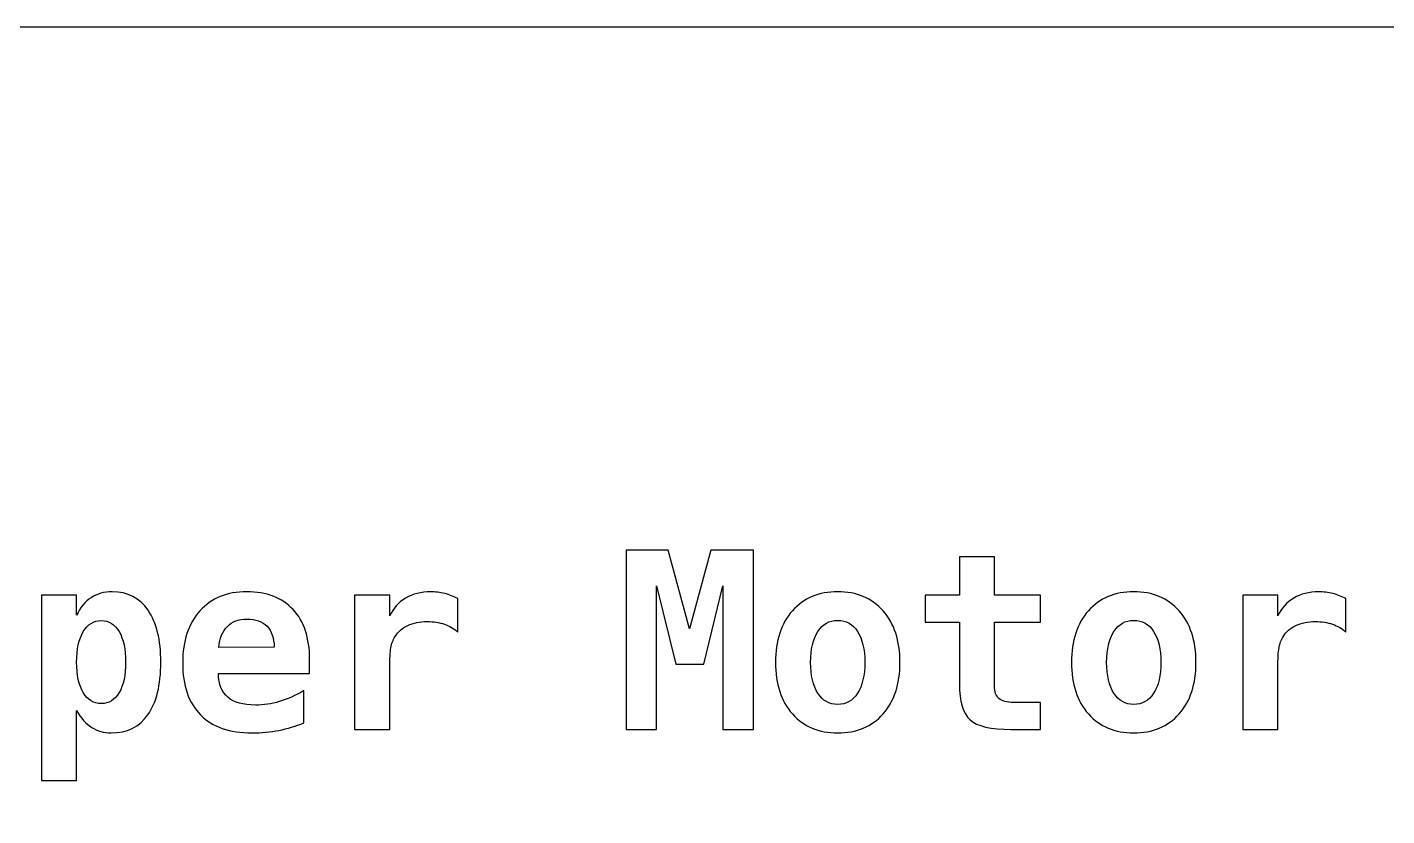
# Model space of a CAD drawing. Header units: centimetres. Extents: x -7.5 to 7.5, y -7.5 to 7.5.
# Drawn here: x -2.864 to 0.284, y 5.674 to 7.5 of the extents above; entities that cross this region are included whole.
import ezdxf

# ---------------------------------------------------------------- set-up
doc = ezdxf.new("R2010")
doc.units = ezdxf.units.CM
doc.header["$MEASUREMENT"] = 0
doc.layers.add('Layer 1', color=7, linetype='Continuous')

msp = doc.modelspace()

# ---------------------------------------------------------------- linework, layer by layer
at = {"layer": 'Layer 1', "color": 7}
msp.add_lwpolyline([(-7.5, -7.5), (7.5, -7.5), (7.5, 7.5), (-7.5, 7.5), (-7.5, -7.5)], close=True, dxfattribs=at)
at = {"layer": 'Layer 1'}
for points, knots in [([(-1.47734, 6.28875), (-1.47734, 6.28875), (-1.37954, 6.28875), (-1.37954, 6.28875), (-1.37954, 6.28875), (-1.37954, 6.28875), (-1.33002, 6.1067), (-1.33002, 6.1067), (-1.33002, 6.1067), (-1.33002, 6.1067), (-1.28088, 6.28875), (-1.28088, 6.28875), (-1.28088, 6.28875), (-1.28088, 6.28875), (-1.1825, 6.28875), (-1.1825, 6.28875), (-1.1825, 6.28875), (-1.1825, 6.28875), (-1.1825, 5.87381), (-1.1825, 5.87381), (-1.1825, 5.87381), (-1.1825, 5.87381), (-1.25308, 5.87381), (-1.25308, 5.87381), (-1.25308, 5.87381), (-1.25308, 5.87381), (-1.25308, 6.20622), (-1.25308, 6.20622), (-1.25308, 6.20622), (-1.25308, 6.20622), (-1.29701, 6.02474), (-1.29701, 6.02474), (-1.29701, 6.02474), (-1.29701, 6.02474), (-1.36227, 6.02474), (-1.36227, 6.02474), (-1.36227, 6.02474), (-1.36227, 6.02474), (-1.40676, 6.20622), (-1.40676, 6.20622), (-1.40676, 6.20622), (-1.40676, 6.20622), (-1.40676, 5.87381), (-1.40676, 5.87381), (-1.40676, 5.87381), (-1.40676, 5.87381), (-1.47734, 5.87381), (-1.47734, 5.87381), (-1.47734, 5.87381), (-1.47734, 5.87381), (-1.47734, 6.28875), (-1.47734, 6.28875)], [0, 0, 0, 0, 0.0769231, 0.0769231, 0.0769231, 0.0769231, 0.1538462, 0.1538462, 0.1538462, 0.1538462, 0.2307692, 0.2307692, 0.2307692, 0.2307692, 0.3076923, 0.3076923, 0.3076923, 0.3076923, 0.3846154, 0.3846154, 0.3846154, 0.3846154, 0.4615385, 0.4615385, 0.4615385, 0.4615385, 0.5384615, 0.5384615, 0.5384615, 0.5384615, 0.6153846, 0.6153846, 0.6153846, 0.6153846, 0.6923077, 0.6923077, 0.6923077, 0.6923077, 0.7692308, 0.7692308, 0.7692308, 0.7692308, 0.8461538, 0.8461538, 0.8461538, 0.8461538, 0.9230769, 0.9230769, 0.9230769, 0.9230769, 1, 1, 1, 1]), ([(-0.62423, 6.27348), (-0.62423, 6.27348), (-0.62423, 6.18506), (-0.62423, 6.18506), (-0.62423, 6.18506), (-0.62423, 6.18506), (-0.51779, 6.18506), (-0.51779, 6.18506), (-0.51779, 6.18506), (-0.51779, 6.18506), (-0.51779, 6.12255), (-0.51779, 6.12255), (-0.51779, 6.12255), (-0.51779, 6.12255), (-0.62423, 6.12255), (-0.62423, 6.12255), (-0.62423, 6.12255), (-0.62423, 6.12255), (-0.62423, 5.97522), (-0.62423, 5.97522), (-0.62423, 5.97522), (-0.62423, 5.96137), (-0.62081, 5.95141), (-0.61408, 5.94534), (-0.61408, 5.94534), (-0.60734, 5.93936), (-0.59605, 5.93633), (-0.58031, 5.93633), (-0.58031, 5.93633), (-0.58031, 5.93633), (-0.51779, 5.93633), (-0.51779, 5.93633), (-0.51779, 5.93633), (-0.51779, 5.93633), (-0.51779, 5.87381), (-0.51779, 5.87381), (-0.51779, 5.87381), (-0.51779, 5.87381), (-0.58619, 5.87381), (-0.58619, 5.87381), (-0.58619, 5.87381), (-0.63286, 5.87381), (-0.66445, 5.8813), (-0.68086, 5.8962), (-0.68086, 5.8962), (-0.69737, 5.91109), (-0.70562, 5.9387), (-0.70562, 5.97911), (-0.70562, 5.97911), (-0.70562, 5.97911), (-0.70562, 6.12255), (-0.70562, 6.12255), (-0.70562, 6.12255), (-0.70562, 6.12255), (-0.78512, 6.12255), (-0.78512, 6.12255), (-0.78512, 6.12255), (-0.78512, 6.12255), (-0.78512, 6.18506), (-0.78512, 6.18506), (-0.78512, 6.18506), (-0.78512, 6.18506), (-0.70562, 6.18506), (-0.70562, 6.18506), (-0.70562, 6.18506), (-0.70562, 6.18506), (-0.70562, 6.27348), (-0.70562, 6.27348), (-0.70562, 6.27348), (-0.70562, 6.27348), (-0.62423, 6.27348), (-0.62423, 6.27348)], [0, 0, 0, 0, 0.0555556, 0.0555556, 0.0555556, 0.0555556, 0.1111111, 0.1111111, 0.1111111, 0.1111111, 0.1666667, 0.1666667, 0.1666667, 0.1666667, 0.2222222, 0.2222222, 0.2222222, 0.2222222, 0.2777778, 0.2777778, 0.2777778, 0.2777778, 0.3333333, 0.3333333, 0.3333333, 0.3333333, 0.3888889, 0.3888889, 0.3888889, 0.3888889, 0.4444444, 0.4444444, 0.4444444, 0.4444444, 0.5, 0.5, 0.5, 0.5, 0.5555556, 0.5555556, 0.5555556, 0.5555556, 0.6111111, 0.6111111, 0.6111111, 0.6111111, 0.6666667, 0.6666667, 0.6666667, 0.6666667, 0.7222222, 0.7222222, 0.7222222, 0.7222222, 0.7777778, 0.7777778, 0.7777778, 0.7777778, 0.8333333, 0.8333333, 0.8333333, 0.8333333, 0.8888889, 0.8888889, 0.8888889, 0.8888889, 0.9444444, 0.9444444, 0.9444444, 0.9444444, 1, 1, 1, 1]), ([(-2.74909, 5.91773), (-2.74909, 5.91773), (-2.74909, 5.75542), (-2.74909, 5.75542), (-2.74909, 5.75542), (-2.74909, 5.75542), (-2.8302, 5.75542), (-2.8302, 5.75542), (-2.8302, 5.75542), (-2.8302, 5.75542), (-2.8302, 6.18506), (-2.8302, 6.18506), (-2.8302, 6.18506), (-2.8302, 6.18506), (-2.74909, 6.18506), (-2.74909, 6.18506), (-2.74909, 6.18506), (-2.74909, 6.18506), (-2.74909, 6.13839), (-2.74909, 6.13839), (-2.74909, 6.13839), (-2.74056, 6.15632), (-2.72936, 6.16988), (-2.71542, 6.1789), (-2.71542, 6.1789), (-2.70157, 6.188), (-2.68525, 6.19256), (-2.66656, 6.19256), (-2.66656, 6.19256), (-2.63099, 6.19256), (-2.60338, 6.17833), (-2.58374, 6.14977), (-2.58374, 6.14977), (-2.56411, 6.12122), (-2.55424, 6.081), (-2.55424, 6.0292), (-2.55424, 6.0292), (-2.55424, 5.97655), (-2.5642, 5.93614), (-2.58412, 5.90796), (-2.58412, 5.90796), (-2.60405, 5.87979), (-2.63241, 5.86575), (-2.66931, 5.86575), (-2.66931, 5.86575), (-2.68601, 5.86575), (-2.701, 5.87002), (-2.71418, 5.87865), (-2.71418, 5.87865), (-2.72747, 5.88728), (-2.73913, 5.90028), (-2.74909, 5.91773)], [0, 0, 0, 0, 0.0769231, 0.0769231, 0.0769231, 0.0769231, 0.1538462, 0.1538462, 0.1538462, 0.1538462, 0.2307692, 0.2307692, 0.2307692, 0.2307692, 0.3076923, 0.3076923, 0.3076923, 0.3076923, 0.3846154, 0.3846154, 0.3846154, 0.3846154, 0.4615385, 0.4615385, 0.4615385, 0.4615385, 0.5384615, 0.5384615, 0.5384615, 0.5384615, 0.6153846, 0.6153846, 0.6153846, 0.6153846, 0.6923077, 0.6923077, 0.6923077, 0.6923077, 0.7692308, 0.7692308, 0.7692308, 0.7692308, 0.8461538, 0.8461538, 0.8461538, 0.8461538, 0.9230769, 0.9230769, 0.9230769, 0.9230769, 1, 1, 1, 1]), ([(-2.22288, 5.88908), (-2.24176, 5.8813), (-2.26102, 5.87552), (-2.28065, 5.87163), (-2.28065, 5.87163), (-2.30029, 5.86774), (-2.32107, 5.86575), (-2.34298, 5.86575), (-2.34298, 5.86575), (-2.39497, 5.86575), (-2.43481, 5.87969), (-2.46232, 5.90758), (-2.46232, 5.90758), (-2.48983, 5.93547), (-2.50359, 5.9756), (-2.50359, 6.02806), (-2.50359, 6.02806), (-2.50359, 6.07881), (-2.49031, 6.11894), (-2.46384, 6.14835), (-2.46384, 6.14835), (-2.43737, 6.17785), (-2.40123, 6.19256), (-2.35541, 6.19256), (-2.35541, 6.19256), (-2.3093, 6.19256), (-2.27344, 6.1789), (-2.24802, 6.15157), (-2.24802, 6.15157), (-2.2225, 6.12425), (-2.20979, 6.08574), (-2.20979, 6.03612), (-2.20979, 6.03612), (-2.20979, 6.03612), (-2.20979, 6.00302), (-2.20979, 6.00302), (-2.20979, 6.00302), (-2.20979, 6.00302), (-2.42077, 6.00302), (-2.42077, 6.00302), (-2.42077, 6.00302), (-2.42058, 5.97854), (-2.41337, 5.96033), (-2.39905, 5.94828), (-2.39905, 5.94828), (-2.38482, 5.93623), (-2.36347, 5.93025), (-2.3352, 5.93025), (-2.3352, 5.93025), (-2.31642, 5.93025), (-2.29801, 5.93291), (-2.27989, 5.93832), (-2.27989, 5.93832), (-2.26168, 5.94363), (-2.24271, 5.95217), (-2.22288, 5.96384), (-2.22288, 5.96384), (-2.22288, 5.96384), (-2.22288, 5.88908), (-2.22288, 5.88908)], [0, 0, 0, 0, 0.0666667, 0.0666667, 0.0666667, 0.0666667, 0.1333333, 0.1333333, 0.1333333, 0.1333333, 0.2, 0.2, 0.2, 0.2, 0.2666667, 0.2666667, 0.2666667, 0.2666667, 0.3333333, 0.3333333, 0.3333333, 0.3333333, 0.4, 0.4, 0.4, 0.4, 0.4666667, 0.4666667, 0.4666667, 0.4666667, 0.5333333, 0.5333333, 0.5333333, 0.5333333, 0.6, 0.6, 0.6, 0.6, 0.6666667, 0.6666667, 0.6666667, 0.6666667, 0.7333333, 0.7333333, 0.7333333, 0.7333333, 0.8, 0.8, 0.8, 0.8, 0.8666667, 0.8666667, 0.8666667, 0.8666667, 0.9333333, 0.9333333, 0.9333333, 0.9333333, 1, 1, 1, 1]), ([(-1.86657, 6.09921), (-1.87549, 6.10737), (-1.88592, 6.11344), (-1.89788, 6.11752), (-1.89788, 6.11752), (-1.90983, 6.1216), (-1.92292, 6.12359), (-1.93724, 6.12359), (-1.93724, 6.12359), (-1.95442, 6.12359), (-1.9695, 6.12055), (-1.9824, 6.11458), (-1.9824, 6.11458), (-1.9953, 6.10851), (-2.00526, 6.09978), (-2.01228, 6.0883), (-2.01228, 6.0883), (-2.01674, 6.08128), (-2.01987, 6.07274), (-2.02158, 6.06278), (-2.02158, 6.06278), (-2.02338, 6.05273), (-2.02424, 6.03755), (-2.02424, 6.01725), (-2.02424, 6.01725), (-2.02424, 6.01725), (-2.02424, 5.87381), (-2.02424, 5.87381), (-2.02424, 5.87381), (-2.02424, 5.87381), (-2.10563, 5.87381), (-2.10563, 5.87381), (-2.10563, 5.87381), (-2.10563, 5.87381), (-2.10563, 6.18506), (-2.10563, 6.18506), (-2.10563, 6.18506), (-2.10563, 6.18506), (-2.02424, 6.18506), (-2.02424, 6.18506), (-2.02424, 6.18506), (-2.02424, 6.18506), (-2.02424, 6.13668), (-2.02424, 6.13668), (-2.02424, 6.13668), (-2.01627, 6.15442), (-2.00403, 6.16827), (-1.98752, 6.17795), (-1.98752, 6.17795), (-1.97102, 6.18772), (-1.95176, 6.19256), (-1.92966, 6.19256), (-1.92966, 6.19256), (-1.91856, 6.19256), (-1.90765, 6.19123), (-1.89702, 6.18857), (-1.89702, 6.18857), (-1.8864, 6.18582), (-1.87625, 6.18193), (-1.86657, 6.17671), (-1.86657, 6.17671), (-1.86657, 6.17671), (-1.86657, 6.09921), (-1.86657, 6.09921)], [0, 0, 0, 0, 0.0625, 0.0625, 0.0625, 0.0625, 0.125, 0.125, 0.125, 0.125, 0.1875, 0.1875, 0.1875, 0.1875, 0.25, 0.25, 0.25, 0.25, 0.3125, 0.3125, 0.3125, 0.3125, 0.375, 0.375, 0.375, 0.375, 0.4375, 0.4375, 0.4375, 0.4375, 0.5, 0.5, 0.5, 0.5, 0.5625, 0.5625, 0.5625, 0.5625, 0.625, 0.625, 0.625, 0.625, 0.6875, 0.6875, 0.6875, 0.6875, 0.75, 0.75, 0.75, 0.75, 0.8125, 0.8125, 0.8125, 0.8125, 0.875, 0.875, 0.875, 0.875, 0.9375, 0.9375, 0.9375, 0.9375, 1, 1, 1, 1]), ([(-1.13137, 6.0292), (-1.13137, 6.07938), (-1.11838, 6.11913), (-1.09229, 6.14854), (-1.09229, 6.14854), (-1.0663, 6.17785), (-1.03129, 6.19256), (-0.98737, 6.19256), (-0.98737, 6.19256), (-0.94335, 6.19256), (-0.90825, 6.17785), (-0.88226, 6.14854), (-0.88226, 6.14854), (-0.85617, 6.11913), (-0.84317, 6.07938), (-0.84317, 6.0292), (-0.84317, 6.0292), (-0.84317, 5.97892), (-0.85617, 5.93917), (-0.88226, 5.90976), (-0.88226, 5.90976), (-0.90825, 5.88045), (-0.94335, 5.86575), (-0.98737, 5.86575), (-0.98737, 5.86575), (-1.03129, 5.86575), (-1.0663, 5.88045), (-1.09229, 5.90976), (-1.09229, 5.90976), (-1.11838, 5.93917), (-1.13137, 5.97892), (-1.13137, 6.0292)], [0, 0, 0, 0, 0.125, 0.125, 0.125, 0.125, 0.25, 0.25, 0.25, 0.25, 0.375, 0.375, 0.375, 0.375, 0.5, 0.5, 0.5, 0.5, 0.625, 0.625, 0.625, 0.625, 0.75, 0.75, 0.75, 0.75, 0.875, 0.875, 0.875, 0.875, 1, 1, 1, 1]), ([(-0.44607, 6.0292), (-0.44607, 6.07938), (-0.43308, 6.11913), (-0.40699, 6.14854), (-0.40699, 6.14854), (-0.381, 6.17785), (-0.34599, 6.19256), (-0.30207, 6.19256), (-0.30207, 6.19256), (-0.25805, 6.19256), (-0.22295, 6.17785), (-0.19696, 6.14854), (-0.19696, 6.14854), (-0.17087, 6.11913), (-0.15787, 6.07938), (-0.15787, 6.0292), (-0.15787, 6.0292), (-0.15787, 5.97892), (-0.17087, 5.93917), (-0.19696, 5.90976), (-0.19696, 5.90976), (-0.22295, 5.88045), (-0.25805, 5.86575), (-0.30207, 5.86575), (-0.30207, 5.86575), (-0.34599, 5.86575), (-0.381, 5.88045), (-0.40699, 5.90976), (-0.40699, 5.90976), (-0.43308, 5.93917), (-0.44607, 5.97892), (-0.44607, 6.0292)], [0, 0, 0, 0, 0.125, 0.125, 0.125, 0.125, 0.25, 0.25, 0.25, 0.25, 0.375, 0.375, 0.375, 0.375, 0.5, 0.5, 0.5, 0.5, 0.625, 0.625, 0.625, 0.625, 0.75, 0.75, 0.75, 0.75, 0.875, 0.875, 0.875, 0.875, 1, 1, 1, 1]), ([(0.18933, 6.09921), (0.18041, 6.10737), (0.16998, 6.11344), (0.15802, 6.11752), (0.15802, 6.11752), (0.14607, 6.1216), (0.13298, 6.12359), (0.11866, 6.12359), (0.11866, 6.12359), (0.10148, 6.12359), (0.0864, 6.12055), (0.0735, 6.11458), (0.0735, 6.11458), (0.0606, 6.10851), (0.05064, 6.09978), (0.04362, 6.0883), (0.04362, 6.0883), (0.03916, 6.08128), (0.03603, 6.07274), (0.03432, 6.06278), (0.03432, 6.06278), (0.03252, 6.05273), (0.03166, 6.03755), (0.03166, 6.01725), (0.03166, 6.01725), (0.03166, 6.01725), (0.03166, 5.87381), (0.03166, 5.87381), (0.03166, 5.87381), (0.03166, 5.87381), (-0.04973, 5.87381), (-0.04973, 5.87381), (-0.04973, 5.87381), (-0.04973, 5.87381), (-0.04973, 6.18506), (-0.04973, 6.18506), (-0.04973, 6.18506), (-0.04973, 6.18506), (0.03166, 6.18506), (0.03166, 6.18506), (0.03166, 6.18506), (0.03166, 6.18506), (0.03166, 6.13668), (0.03166, 6.13668), (0.03166, 6.13668), (0.03963, 6.15442), (0.05187, 6.16827), (0.06838, 6.17795), (0.06838, 6.17795), (0.08488, 6.18772), (0.10414, 6.19256), (0.12624, 6.19256), (0.12624, 6.19256), (0.13734, 6.19256), (0.14825, 6.19123), (0.15888, 6.18857), (0.15888, 6.18857), (0.1695, 6.18582), (0.17965, 6.18193), (0.18933, 6.17671), (0.18933, 6.17671), (0.18933, 6.17671), (0.18933, 6.09921), (0.18933, 6.09921)], [0, 0, 0, 0, 0.0625, 0.0625, 0.0625, 0.0625, 0.125, 0.125, 0.125, 0.125, 0.1875, 0.1875, 0.1875, 0.1875, 0.25, 0.25, 0.25, 0.25, 0.3125, 0.3125, 0.3125, 0.3125, 0.375, 0.375, 0.375, 0.375, 0.4375, 0.4375, 0.4375, 0.4375, 0.5, 0.5, 0.5, 0.5, 0.5625, 0.5625, 0.5625, 0.5625, 0.625, 0.625, 0.625, 0.625, 0.6875, 0.6875, 0.6875, 0.6875, 0.75, 0.75, 0.75, 0.75, 0.8125, 0.8125, 0.8125, 0.8125, 0.875, 0.875, 0.875, 0.875, 0.9375, 0.9375, 0.9375, 0.9375, 1, 1, 1, 1]), ([(-2.63564, 6.02977), (-2.63564, 6.05975), (-2.64066, 6.08327), (-2.65062, 6.10035), (-2.65062, 6.10035), (-2.66068, 6.11733), (-2.67444, 6.12587), (-2.69208, 6.12587), (-2.69208, 6.12587), (-2.70973, 6.12587), (-2.72358, 6.11733), (-2.73382, 6.10035), (-2.73382, 6.10035), (-2.74397, 6.08327), (-2.74909, 6.05975), (-2.74909, 6.02977), (-2.74909, 6.02977), (-2.74909, 5.9997), (-2.74397, 5.97617), (-2.73382, 5.95909), (-2.73382, 5.95909), (-2.72358, 5.94211), (-2.70973, 5.93357), (-2.69208, 5.93357), (-2.69208, 5.93357), (-2.67444, 5.93357), (-2.66068, 5.94211), (-2.65062, 5.95909), (-2.65062, 5.95909), (-2.64066, 5.97617), (-2.63564, 5.9997), (-2.63564, 6.02977)], [0, 0, 0, 0, 0.125, 0.125, 0.125, 0.125, 0.25, 0.25, 0.25, 0.25, 0.375, 0.375, 0.375, 0.375, 0.5, 0.5, 0.5, 0.5, 0.625, 0.625, 0.625, 0.625, 0.75, 0.75, 0.75, 0.75, 0.875, 0.875, 0.875, 0.875, 1, 1, 1, 1]), ([(-2.29175, 6.0642), (-2.29213, 6.08564), (-2.29763, 6.10196), (-2.30826, 6.11296), (-2.30826, 6.11296), (-2.31898, 6.12397), (-2.33463, 6.12947), (-2.35541, 6.12947), (-2.35541, 6.12947), (-2.3741, 6.12947), (-2.38908, 6.12378), (-2.40018, 6.1124), (-2.40018, 6.1124), (-2.41128, 6.10101), (-2.41792, 6.08488), (-2.41992, 6.06392), (-2.41992, 6.06392), (-2.41992, 6.06392), (-2.29175, 6.0642), (-2.29175, 6.0642)], [0, 0, 0, 0, 0.2, 0.2, 0.2, 0.2, 0.4, 0.4, 0.4, 0.4, 0.6, 0.6, 0.6, 0.6, 0.8, 0.8, 0.8, 0.8, 1, 1, 1, 1]), ([(-0.98737, 6.12644), (-1.00691, 6.12644), (-1.02218, 6.1179), (-1.03328, 6.10073), (-1.03328, 6.10073), (-1.04438, 6.08356), (-1.04998, 6.05975), (-1.04998, 6.0292), (-1.04998, 6.0292), (-1.04998, 5.99856), (-1.04438, 5.97475), (-1.03328, 5.95758), (-1.03328, 5.95758), (-1.02218, 5.94041), (-1.00691, 5.93187), (-0.98737, 5.93187), (-0.98737, 5.93187), (-0.96773, 5.93187), (-0.95236, 5.94041), (-0.94126, 5.95758), (-0.94126, 5.95758), (-0.93017, 5.97475), (-0.92457, 5.99856), (-0.92457, 6.0292), (-0.92457, 6.0292), (-0.92457, 6.05975), (-0.93017, 6.08356), (-0.94126, 6.10073), (-0.94126, 6.10073), (-0.95236, 6.1179), (-0.96773, 6.12644), (-0.98737, 6.12644)], [0, 0, 0, 0, 0.125, 0.125, 0.125, 0.125, 0.25, 0.25, 0.25, 0.25, 0.375, 0.375, 0.375, 0.375, 0.5, 0.5, 0.5, 0.5, 0.625, 0.625, 0.625, 0.625, 0.75, 0.75, 0.75, 0.75, 0.875, 0.875, 0.875, 0.875, 1, 1, 1, 1]), ([(-0.30207, 6.12644), (-0.32161, 6.12644), (-0.33688, 6.1179), (-0.34798, 6.10073), (-0.34798, 6.10073), (-0.35908, 6.08356), (-0.36468, 6.05975), (-0.36468, 6.0292), (-0.36468, 6.0292), (-0.36468, 5.99856), (-0.35908, 5.97475), (-0.34798, 5.95758), (-0.34798, 5.95758), (-0.33688, 5.94041), (-0.32161, 5.93187), (-0.30207, 5.93187), (-0.30207, 5.93187), (-0.28243, 5.93187), (-0.26706, 5.94041), (-0.25596, 5.95758), (-0.25596, 5.95758), (-0.24487, 5.97475), (-0.23927, 5.99856), (-0.23927, 6.0292), (-0.23927, 6.0292), (-0.23927, 6.05975), (-0.24487, 6.08356), (-0.25596, 6.10073), (-0.25596, 6.10073), (-0.26706, 6.1179), (-0.28243, 6.12644), (-0.30207, 6.12644)], [0, 0, 0, 0, 0.125, 0.125, 0.125, 0.125, 0.25, 0.25, 0.25, 0.25, 0.375, 0.375, 0.375, 0.375, 0.5, 0.5, 0.5, 0.5, 0.625, 0.625, 0.625, 0.625, 0.75, 0.75, 0.75, 0.75, 0.875, 0.875, 0.875, 0.875, 1, 1, 1, 1])]:
    msp.add_open_spline(points, degree=3, knots=knots, dxfattribs=at)

doc.saveas('drawing.dxf')
